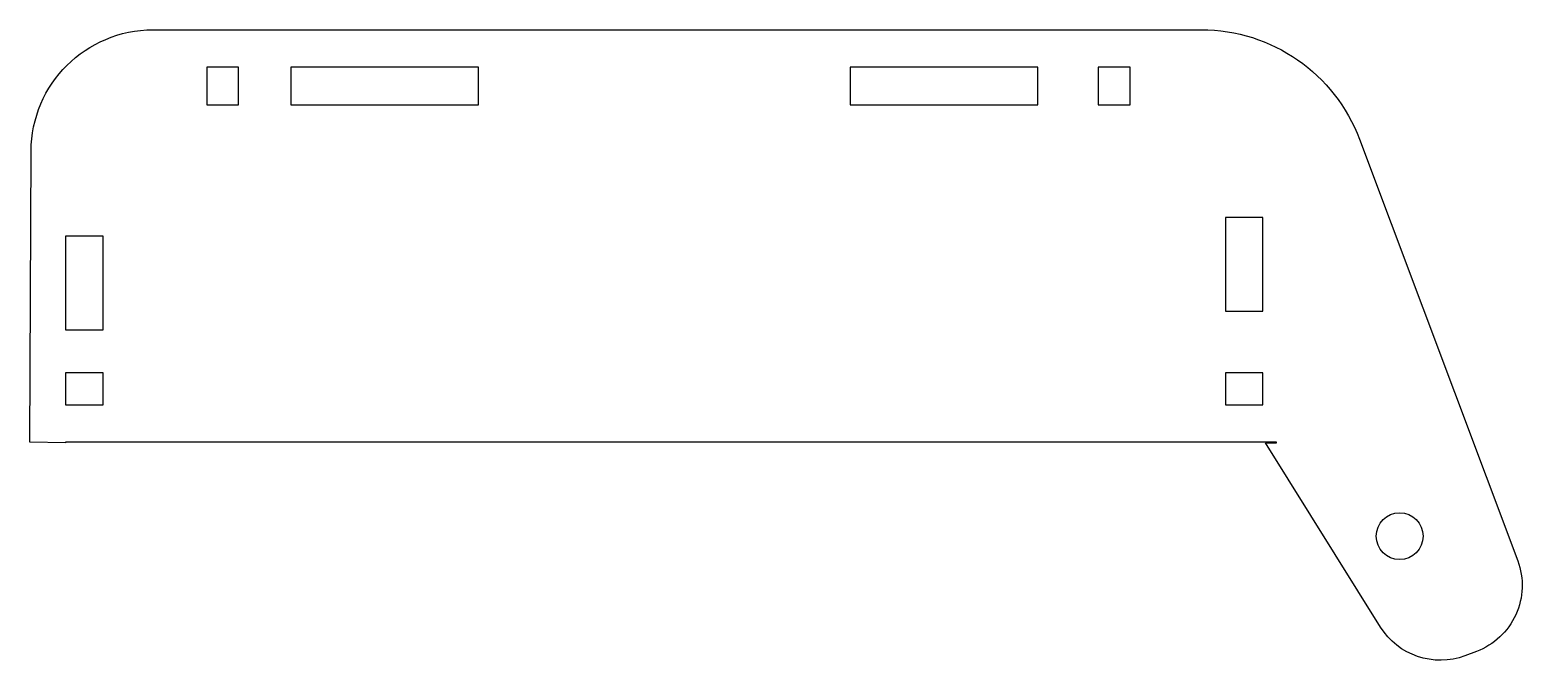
# Model space of a CAD drawing. Header units: millimetres. Extents: x -68 to 91, y 41 to 108.
import ezdxf

# ---------------------------------------------------------------- set-up
doc = ezdxf.new("R2010")
doc.units = ezdxf.units.MM
doc.layers.get('0').update_dxf_attribs({"linetype": 'CONTINUOUS'})

msp = doc.modelspace()

# ---------------------------------------------------------------- linework, layer by layer
msp.add_lwpolyline([(-67.61, 95.05, -0.413006), (-54.61, 108), (57.12, 108, -0.312682), (73.97, 96.32), (90.83, 51.35, -0.414214), (86.43, 41.69), (85.21, 41.23, -0.357019), (76.21, 44.29), (63.95, 63.95), (65.13, 63.95), (65.13, 64), (-63.93, 64), (-63.93, 63.95), (-67.74, 64)], format="xyb", close=True)
for points in [[(-45.49, 100), (-45.49, 104), (-48.89, 104), (-48.89, 100)], [(-39.93, 100), (-19.93, 100), (-19.93, 104), (-39.93, 104)], [(19.68, 100), (39.68, 100), (39.68, 104), (19.68, 104)], [(49.51, 100), (49.51, 104), (46.11, 104), (46.11, 100)], [(59.68, 77.98), (63.68, 77.98), (63.68, 87.98), (59.68, 87.98)], [(-59.93, 86), (-63.93, 86), (-63.93, 76), (-59.93, 76)], [(-59.93, 71.4), (-63.93, 71.4), (-63.93, 68), (-59.93, 68)], [(59.68, 68), (63.68, 68), (63.68, 71.4), (59.68, 71.4)]]:
    msp.add_lwpolyline(points, close=True)
msp.add_circle((78.25, 53.99), 2.5)

doc.saveas('drawing.dxf')
